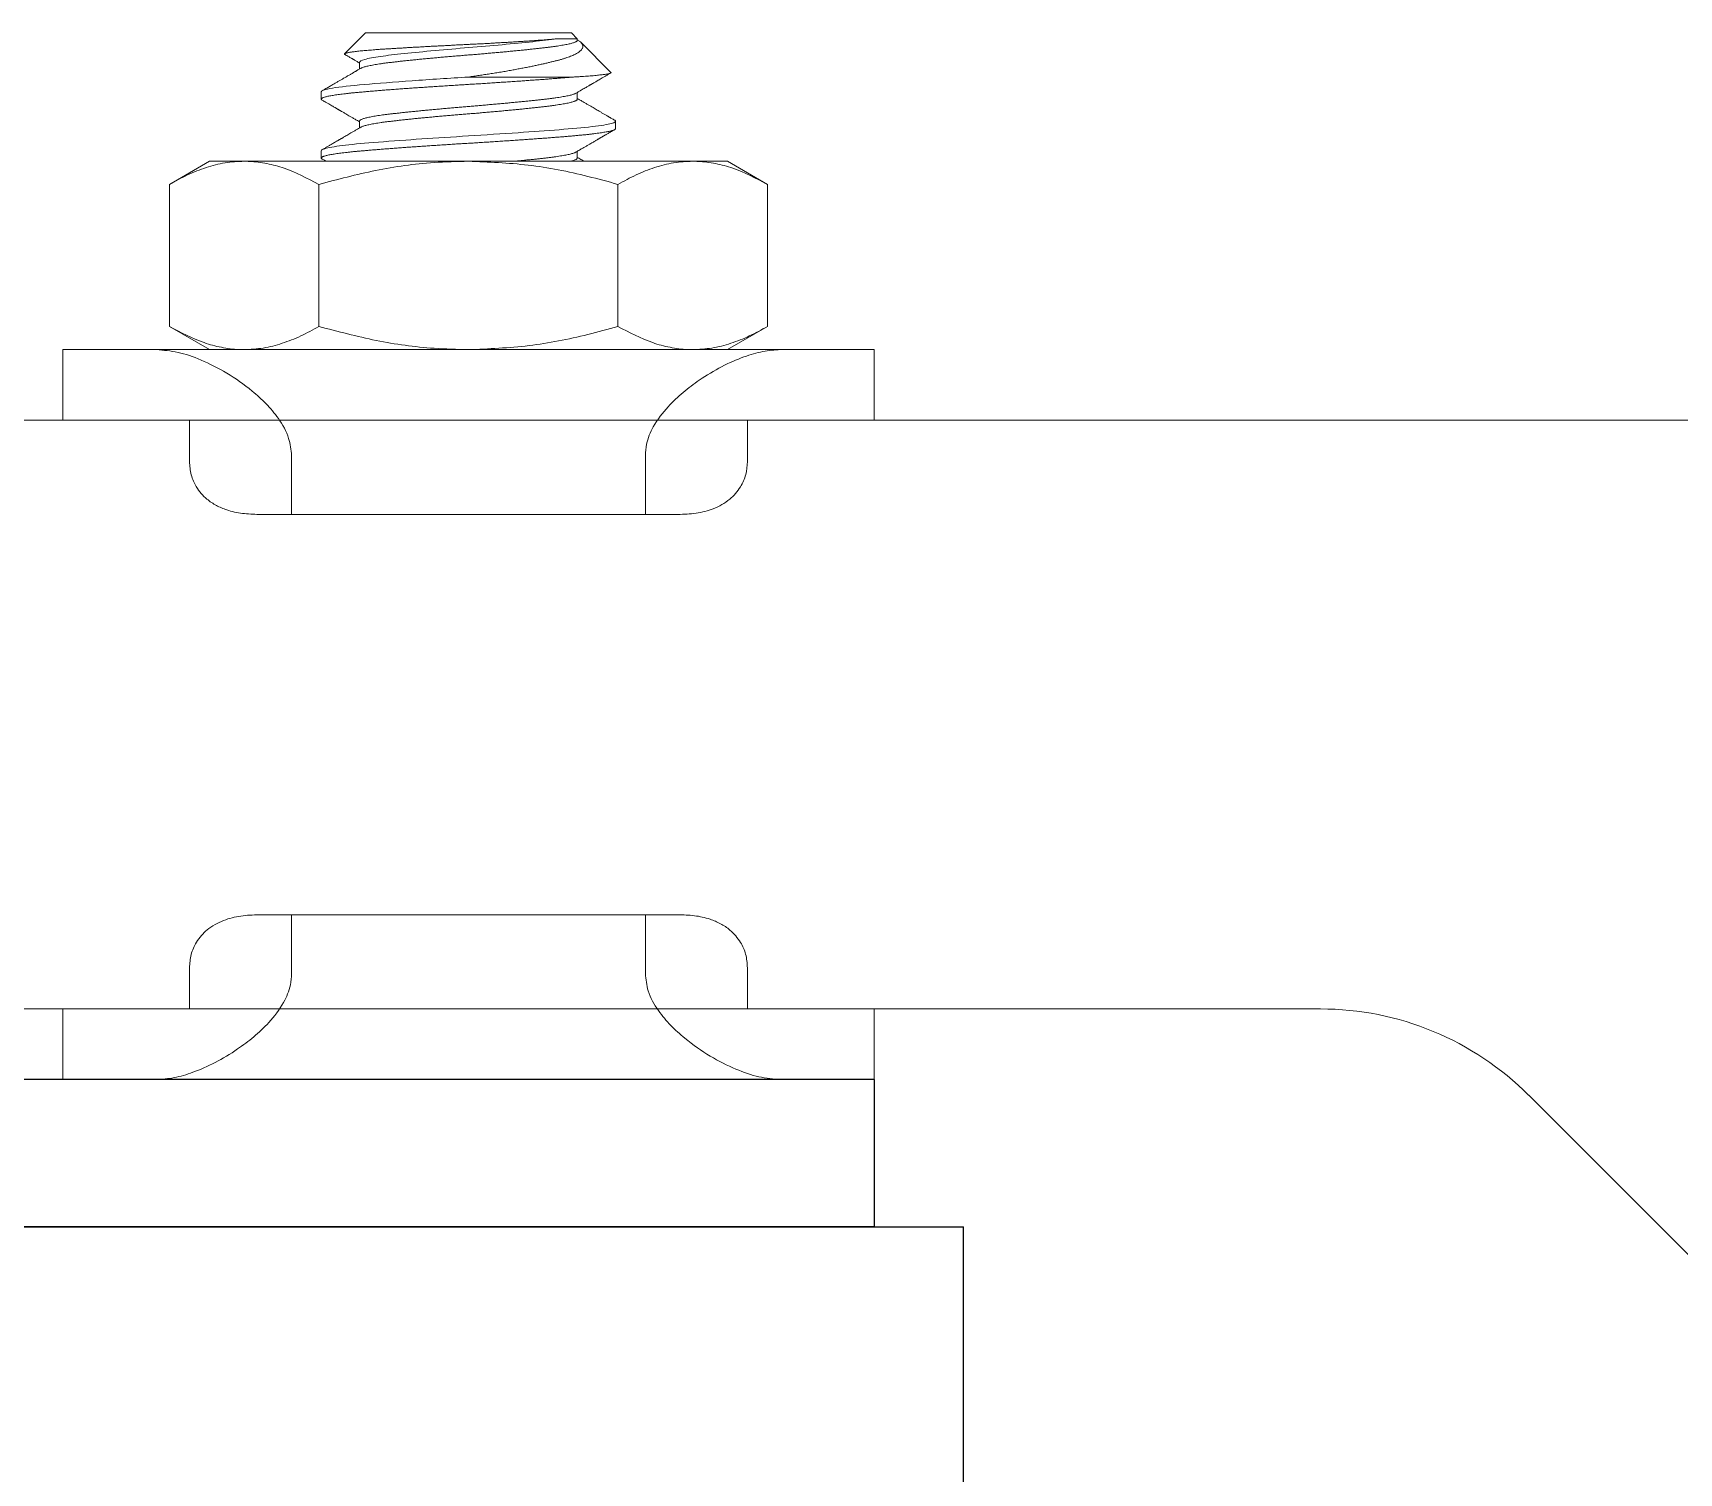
# Model space of a CAD drawing. Header units: inches. Extents: x -1 to 66.5, y -11.9 to 25.2.
# Drawn here: x 45.153 to 46.551, y 0.859 to 2.083 of the extents above; entities that cross this region are included whole.
import ezdxf

# ---------------------------------------------------------------- set-up
doc = ezdxf.new("R2010")
doc.units = ezdxf.units.IN
doc.header["$MEASUREMENT"] = 0
doc.linetypes.add('SLD-Solid', pattern=[0])
doc.layers.add('Clamp', color=30, linetype='Continuous')
doc.layers.add('Fastener', color=134, linetype='Continuous')

msp = doc.modelspace()

# ---------------------------------------------------------------- linework, layer by layer
at = {"layer": 'Clamp', "linetype": 'Continuous', "lineweight": 0}
for p, q in [((45.3026, 1.9735), (45.2686, 1.9539)), ((45.3026, 1.9735), (45.3321, 1.9735)), ((45.3321, 1.9735), (45.5226, 1.9735)), ((45.5226, 1.9735), (45.7131, 1.9735)), ((45.7131, 1.9735), (45.7426, 1.9735)), ((45.7766, 1.9539), (45.7426, 1.9735)), ((45.2686, 1.9539), (45.2686, 1.8332)), ((45.3956, 1.9539), (45.3956, 1.8332)), ((45.6496, 1.9539), (45.6496, 1.8332)), ((45.7766, 1.9539), (45.7766, 1.8332)), ((45.2686, 1.8332), (45.3026, 1.8135)), ((45.7426, 1.8135), (45.7766, 1.8332)), ((45.1781, 1.8135), (45.1781, 1.7535)), ((45.2575, 1.8135), (45.1781, 1.8135)), ((45.7877, 1.8135), (45.2575, 1.8135)), ((45.8671, 1.8135), (45.7877, 1.8135)), ((45.8671, 1.7535), (45.8671, 1.8135)), ((45.8807, 1.7535), (44.8754, 1.7535)), ((45.2856, 1.7535), (45.1781, 1.7535)), ((45.2856, 1.7185), (45.2856, 1.7535)), ((45.7773, 1.7535), (45.7596, 1.7535)), ((45.7596, 1.7535), (45.7596, 1.7185)), ((46.054, 1.7535), (45.8807, 1.7535)), ((46.1512, 1.7535), (46.054, 1.7535)), ((46.8598, 1.7535), (46.1512, 1.7535)), ((45.3724, 1.7235), (45.3724, 1.6735)), ((45.6729, 1.6735), (45.6729, 1.7235)), ((45.3724, 1.6735), (45.3447, 1.6735)), ((45.6729, 1.6735), (45.3724, 1.6735)), ((45.7005, 1.6735), (45.6729, 1.6735)), ((45.3447, 1.3335), (45.3724, 1.3335)), ((45.3724, 1.3335), (45.3724, 1.2835)), ((45.3724, 1.3335), (45.6729, 1.3335)), ((45.6729, 1.2835), (45.6729, 1.3335)), ((45.6729, 1.3335), (45.7005, 1.3335)), ((45.2856, 1.2535), (45.2856, 1.2885)), ((45.7596, 1.2885), (45.7596, 1.2535)), ((44.8754, 1.2535), (45.8807, 1.2535)), ((45.1781, 1.2535), (45.1781, 1.1935)), ((45.1781, 1.2535), (45.2856, 1.2535)), ((45.7596, 1.2535), (45.7773, 1.2535)), ((45.8671, 1.1935), (45.8671, 1.2535)), ((45.8807, 1.2535), (46.054, 1.2535)), ((46.054, 1.2535), (46.1512, 1.2535)), ((46.1512, 1.2535), (46.2464, 1.2535)), ((45.1781, 1.1935), (45.2575, 1.1935)), ((45.2575, 1.1935), (45.7877, 1.1935)), ((45.7877, 1.1935), (45.8671, 1.1935)), ((46.4232, 1.1803), (46.6617, 0.9418)), ((45.3026, 1.0685), (45.3321, 1.0685)), ((45.5226, 1.0685), (45.3321, 1.0685)), ((45.5226, 1.0685), (45.7131, 1.0685)), ((45.7131, 1.0685), (45.7426, 1.0685))]:
    msp.add_line(p, q, dxfattribs=at)
at = {"layer": 'Clamp'}
for p, q in [((45.8671, 1.1935), (44.2762, 1.1935)), ((45.8671, 1.1935), (45.8671, 1.0685)), ((43.0682, 1.0685), (45.9432, 1.0685)), ((45.8671, 1.0685), (44.2762, 1.0685)), ((45.9432, 0.8325), (45.9432, 1.0685))]:
    msp.add_line(p, q, dxfattribs=at)
at = {"layer": 'Clamp', "linetype": 'Continuous', "lineweight": 0}
msp.add_arc((46.2464, 1.0035), 0.25, 45, 90, dxfattribs=at)
for points, knots in [([(45.2686, 1.9539), (45.2737, 1.9567), (45.284, 1.9623), (45.2998, 1.9685), (45.3158, 1.9727), (45.3267, 1.9733), (45.3321, 1.9735)], [0, 0, 0, 0, 0.247711, 0.495365, 0.747705, 1, 1, 1, 1]), ([(45.3321, 1.9735), (45.3336, 1.9735), (45.34, 1.9734), (45.3514, 1.9719), (45.3713, 1.9666), (45.3858, 1.959), (45.3956, 1.9539)], [0, 0, 0, 0, 0.0700479, 0.3004641, 0.5309163, 1, 1, 1, 1]), ([(45.3956, 1.9539), (45.4116, 1.9581), (45.4437, 1.9666), (45.4864, 1.9727), (45.5129, 1.9733), (45.5226, 1.9735)], [0, 0, 0, 0, 0.384596, 0.772923, 1, 1, 1, 1]), ([(45.5226, 1.9735), (45.5396, 1.9729), (45.5737, 1.9715), (45.6161, 1.9631), (45.6411, 1.9562), (45.6496, 1.9539)], [0, 0, 0, 0, 0.394523, 0.795077, 1, 1, 1, 1]), ([(45.6496, 1.9539), (45.6548, 1.9567), (45.665, 1.9623), (45.6808, 1.9685), (45.6969, 1.9727), (45.7077, 1.9733), (45.7131, 1.9735)], [0, 0, 0, 0, 0.247711, 0.495365, 0.747705, 1, 1, 1, 1]), ([(45.7131, 1.9735), (45.7146, 1.9735), (45.7211, 1.9734), (45.7325, 1.9719), (45.7523, 1.9666), (45.7669, 1.959), (45.7766, 1.9539)], [0, 0, 0, 0, 0.070048, 0.300464, 0.530916, 1, 1, 1, 1]), ([(45.3321, 1.8135), (45.3306, 1.8136), (45.3241, 1.8136), (45.3127, 1.8152), (45.2929, 1.8204), (45.2783, 1.8281), (45.2686, 1.8332)], [0, 0, 0, 0, 0.070048, 0.300464, 0.530916, 1, 1, 1, 1]), ([(45.3956, 1.8332), (45.3905, 1.8304), (45.3802, 1.8247), (45.3644, 1.8186), (45.3484, 1.8143), (45.3375, 1.8138), (45.3321, 1.8135)], [0, 0, 0, 0, 0.247711, 0.495365, 0.747705, 1, 1, 1, 1]), ([(45.5226, 1.8135), (45.5129, 1.8138), (45.4866, 1.8144), (45.4439, 1.8204), (45.4118, 1.8289), (45.3956, 1.8332)], [0, 0, 0, 0, 0.227076, 0.611316, 1, 1, 1, 1]), ([(45.6496, 1.8332), (45.6411, 1.8308), (45.6163, 1.824), (45.574, 1.8156), (45.5398, 1.8142), (45.5226, 1.8135)], [0, 0, 0, 0, 0.204924, 0.599807, 1, 1, 1, 1]), ([(45.7131, 1.8135), (45.7116, 1.8136), (45.7052, 1.8136), (45.6938, 1.8152), (45.674, 1.8204), (45.6594, 1.8281), (45.6496, 1.8332)], [0, 0, 0, 0, 0.070048, 0.300464, 0.530916, 1, 1, 1, 1]), ([(45.7766, 1.8332), (45.7715, 1.8304), (45.7612, 1.8247), (45.7455, 1.8186), (45.7294, 1.8143), (45.7186, 1.8138), (45.7131, 1.8135)], [0, 0, 0, 0, 0.2477112, 0.4953655, 0.7477053, 1, 1, 1, 1]), ([(45.3724, 1.7235), (45.3718, 1.7285), (45.3706, 1.74), (45.3619, 1.7549), (45.3509, 1.7679), (45.3361, 1.7812), (45.3174, 1.7942), (45.296, 1.805), (45.2757, 1.8121), (45.2636, 1.813), (45.2575, 1.8135)], [0, 0, 0, 0, 0.080226, 0.185456, 0.279715, 0.374206, 0.537738, 0.701359, 0.85078, 1, 1, 1, 1]), ([(45.7877, 1.8135), (45.7827, 1.8132), (45.7728, 1.8125), (45.7559, 1.8075), (45.7377, 1.7995), (45.7203, 1.7891), (45.7049, 1.7775), (45.6913, 1.7648), (45.68, 1.7502), (45.6737, 1.7354), (45.6731, 1.7268), (45.6729, 1.7235)], [0, 0, 0, 0, 0.123246, 0.246594, 0.389151, 0.531727, 0.636222, 0.740584, 0.860336, 0.947571, 1, 1, 1, 1]), ([(45.2856, 1.7185), (45.2859, 1.7146), (45.2866, 1.7069), (45.2917, 1.6955), (45.2993, 1.6869), (45.3084, 1.6809), (45.3185, 1.6767), (45.3306, 1.674), (45.34, 1.6737), (45.3447, 1.6735)], [0, 0, 0, 0, 0.121008, 0.241504, 0.408122, 0.530914, 0.653941, 0.82684, 1, 1, 1, 1]), ([(45.7005, 1.6735), (45.7057, 1.6737), (45.7161, 1.6741), (45.7312, 1.6779), (45.7442, 1.6851), (45.7535, 1.6955), (45.7587, 1.7069), (45.7593, 1.7147), (45.7596, 1.7185)], [0, 0, 0, 0, 0.192183, 0.383938, 0.589627, 0.75572, 0.881839, 1, 1, 1, 1]), ([(45.3447, 1.3335), (45.3395, 1.3333), (45.3291, 1.333), (45.3141, 1.3291), (45.301, 1.322), (45.2918, 1.3116), (45.2865, 1.3002), (45.2859, 1.2923), (45.2856, 1.2885)], [0, 0, 0, 0, 0.192183, 0.383938, 0.589627, 0.75572, 0.881839, 1, 1, 1, 1]), ([(45.7596, 1.2885), (45.7593, 1.2924), (45.7587, 1.3002), (45.7535, 1.3115), (45.7459, 1.3202), (45.7368, 1.3262), (45.7267, 1.3304), (45.7146, 1.3331), (45.7052, 1.3334), (45.7005, 1.3335)], [0, 0, 0, 0, 0.121008, 0.241504, 0.408122, 0.530914, 0.653941, 0.82684, 1, 1, 1, 1]), ([(45.2575, 1.1935), (45.2625, 1.1939), (45.2725, 1.1945), (45.2893, 1.1996), (45.3075, 1.2075), (45.3249, 1.218), (45.3403, 1.2295), (45.354, 1.2423), (45.3652, 1.2568), (45.3716, 1.2717), (45.3722, 1.2803), (45.3724, 1.2835)], [0, 0, 0, 0, 0.1232457, 0.2465943, 0.3891513, 0.5317266, 0.6362221, 0.7405836, 0.8603362, 0.9475708, 1, 1, 1, 1]), ([(45.6729, 1.2835), (45.6734, 1.2786), (45.6746, 1.2671), (45.6833, 1.2522), (45.6943, 1.2392), (45.7092, 1.2259), (45.7279, 1.2128), (45.7493, 1.2021), (45.7695, 1.195), (45.7816, 1.194), (45.7877, 1.1935)], [0, 0, 0, 0, 0.080226, 0.185456, 0.279715, 0.374206, 0.537738, 0.701359, 0.85078, 1, 1, 1, 1])]:
    msp.add_open_spline(points, degree=3, knots=knots, dxfattribs=at)
at = {"layer": 'Fastener', "linetype": 'SLD-Solid', "lineweight": 15}
for p, q in [((45.4351, 2.0825), (45.4174, 2.0649)), ((45.4351, 2.0825), (45.6101, 2.0825)), ((45.6151, 2.0775), (45.6101, 2.0825)), ((45.6151, 2.0763), (45.6151, 2.0775)), ((45.6436, 2.049), (45.618, 2.0746)), ((45.4301, 2.0575), (45.4301, 2.0518)), ((45.611, 2.045), (45.5226, 2.045)), ((45.3976, 2.0325), (45.3976, 2.0263)), ((45.6151, 2.0263), (45.6151, 2.032)), ((45.4301, 2.0075), (45.4301, 2.0018)), ((45.6476, 2.0013), (45.6476, 2.0075)), ((45.3976, 1.9825), (45.3976, 1.9763)), ((45.6151, 1.9763), (45.6151, 1.982))]:
    msp.add_line(p, q, dxfattribs=at)
at = {"layer": 'Fastener', "linetype": 'SLD-Solid', "lineweight": 15, "flags": 128}
msp.add_lwpolyline([(45.6469, 2.0084), (45.6472, 2.0082), (45.6475, 2.0079), (45.6476, 2.0075), (45.6475, 2.0072), (45.6472, 2.0069), (45.6467, 2.0066), (45.646, 2.0063), (45.645, 2.0059), (45.6439, 2.0056), (45.6426, 2.0053), (45.6412, 2.005), (45.6395, 2.0047), (45.6377, 2.0043), (45.6357, 2.004), (45.6332, 2.0037), (45.6306, 2.0033), (45.6278, 2.003), (45.6247, 2.0026), (45.6215, 2.0023), (45.6182, 2.0019), (45.6147, 2.0016), (45.611, 2.0013), (45.6074, 2.001), (45.6036, 2.0007), (45.5997, 2.0003), (45.5956, 2), (45.5913, 1.9997), (45.587, 1.9994), (45.5827, 1.999), (45.5784, 1.9987), (45.574, 1.9984), (45.5695, 1.9981), (45.5649, 1.9978), (45.5597, 1.9974), (45.5545, 1.9971), (45.5492, 1.9967), (45.5439, 1.9964), (45.5385, 1.996), (45.5332, 1.9957), (45.5279, 1.9954), (45.5226, 1.995), (45.5176, 1.9947), (45.5125, 1.9944), (45.5075, 1.9941), (45.5024, 1.9938), (45.4974, 1.9934), (45.4923, 1.9931), (45.4876, 1.9928), (45.483, 1.9925), (45.4783, 1.9922), (45.4738, 1.9918), (45.4693, 1.9915), (45.4644, 1.9912), (45.4597, 1.9908), (45.455, 1.9905), (45.4505, 1.9901), (45.4462, 1.9898), (45.442, 1.9894), (45.438, 1.9891), (45.4342, 1.9888), (45.4307, 1.9885), (45.4274, 1.9882), (45.4242, 1.9878), (45.4211, 1.9875), (45.4182, 1.9872), (45.4154, 1.9869), (45.413, 1.9865), (45.4107, 1.9862), (45.4086, 1.9859), (45.4067, 1.9856), (45.405, 1.9853), (45.4032, 1.9849), (45.4017, 1.9846), (45.4005, 1.9842), (45.3994, 1.9839), (45.3986, 1.9835), (45.3981, 1.9832), (45.3977, 1.9829), (45.3976, 1.9825), (45.3976, 1.9825)], dxfattribs=at)
at = {"layer": 'Fastener', "linetype": 'SLD-Solid', "lineweight": 15}
for points, knots in [([(45.4177, 2.0642), (45.4176, 2.0643), (45.4174, 2.0644), (45.4173, 2.0646), (45.4173, 2.0648), (45.4176, 2.065), (45.418, 2.0652), (45.4187, 2.0654), (45.4196, 2.0656), (45.4206, 2.0659), (45.4218, 2.0661), (45.4231, 2.0663), (45.4247, 2.0665), (45.4264, 2.0667), (45.4284, 2.067), (45.4305, 2.0672), (45.4328, 2.0674), (45.4351, 2.0676), (45.4376, 2.0678), (45.4403, 2.068), (45.4431, 2.0683), (45.446, 2.0685), (45.4491, 2.0687), (45.4524, 2.0689), (45.4557, 2.0691), (45.4592, 2.0693), (45.4627, 2.0695), (45.4663, 2.0697), (45.47, 2.07), (45.4738, 2.0702), (45.4778, 2.0704), (45.4819, 2.0706), (45.4859, 2.0709), (45.49, 2.0711), (45.4939, 2.0713), (45.498, 2.0715), (45.5021, 2.0717), (45.5062, 2.0719), (45.5104, 2.0722), (45.5147, 2.0724), (45.5189, 2.0726), (45.5231, 2.0728), (45.5272, 2.073), (45.5313, 2.0732), (45.5354, 2.0734), (45.5395, 2.0736), (45.5436, 2.0739), (45.5477, 2.0741), (45.5516, 2.0743), (45.5554, 2.0745), (45.559, 2.0747), (45.5626, 2.075), (45.5661, 2.0752), (45.5696, 2.0754), (45.5729, 2.0756), (45.5762, 2.0758), (45.5795, 2.0761), (45.5828, 2.0763), (45.5861, 2.0765), (45.5892, 2.0768), (45.5921, 2.077), (45.5949, 2.0773), (45.5967, 2.0774), (45.5975, 2.0775)], [0, 0, 0, 0, 0.0127366, 0.0297685, 0.0468004, 0.0642126, 0.0816247, 0.0991745, 0.1167244, 0.1333464, 0.1499685, 0.1667108, 0.1834532, 0.2005756, 0.2176981, 0.2349521, 0.2522061, 0.2684966, 0.2847872, 0.3011908, 0.3175945, 0.3343563, 0.3511181, 0.3680055, 0.3848926, 0.401073, 0.4172534, 0.4335538, 0.4498542, 0.4665343, 0.4832145, 0.5000262, 0.5168378, 0.5325045, 0.5481712, 0.5639467, 0.5797222, 0.595841, 0.6119597, 0.628197, 0.6444344, 0.6601017, 0.6757688, 0.6915518, 0.7073349, 0.7234887, 0.7396425, 0.7559259, 0.7722093, 0.7873204, 0.8024316, 0.8176487, 0.8328658, 0.8484172, 0.8639686, 0.8796355, 0.8953025, 0.9125595, 0.9298261, 0.9470829, 0.9647182, 0.9823648, 1, 1, 1, 1]), ([(45.5975, 2.0775), (45.5918, 2.0767), (45.5851, 2.0759), (45.5695, 2.0743), (45.5606, 2.0734), (45.542, 2.0717), (45.5322, 2.0708), (45.5133, 2.0693), (45.5036, 2.0684), (45.4849, 2.0667), (45.476, 2.0658), (45.4603, 2.0642), (45.4536, 2.0634), (45.4422, 2.0618), (45.4376, 2.0609), (45.4316, 2.0591), (45.4301, 2.0583), (45.4301, 2.0575)], [0, 0, 0, 0, 0.125, 0.125, 0.25, 0.25, 0.375, 0.375, 0.5, 0.5, 0.625, 0.625, 0.75, 0.75, 0.875, 0.875, 1, 1, 1, 1]), ([(45.6151, 2.0763), (45.6151, 2.0763), (45.6152, 2.0762), (45.615, 2.0759), (45.6147, 2.0755), (45.6142, 2.0751), (45.6134, 2.0748), (45.6124, 2.0744), (45.6112, 2.074), (45.6098, 2.0736), (45.6082, 2.0732), (45.6063, 2.0728), (45.6043, 2.0724), (45.602, 2.072), (45.5995, 2.0716), (45.5969, 2.0712), (45.5941, 2.0708), (45.5912, 2.0704), (45.5881, 2.07), (45.5848, 2.0697), (45.5814, 2.0693), (45.5778, 2.0689), (45.5741, 2.0685), (45.5703, 2.0681), (45.5663, 2.0677), (45.5623, 2.0673), (45.5581, 2.0669), (45.5539, 2.0665), (45.5495, 2.0661), (45.5451, 2.0657), (45.5406, 2.0653), (45.5361, 2.0649), (45.5316, 2.0645), (45.5271, 2.0641), (45.5226, 2.0638), (45.5181, 2.0634), (45.5137, 2.063), (45.5092, 2.0627), (45.5047, 2.0623), (45.5002, 2.0619), (45.4958, 2.0615), (45.4915, 2.0611), (45.4873, 2.0607), (45.4831, 2.0603), (45.479, 2.0599), (45.475, 2.0595), (45.4711, 2.0591), (45.4674, 2.0587), (45.4638, 2.0583), (45.4604, 2.0579), (45.4572, 2.0575), (45.4541, 2.0572), (45.4511, 2.0568), (45.4483, 2.0564), (45.4457, 2.056), (45.4433, 2.0556), (45.441, 2.0552), (45.439, 2.0548), (45.4371, 2.0544), (45.4355, 2.054), (45.4341, 2.0536), (45.4328, 2.0532), (45.4318, 2.0528), (45.4313, 2.0525), (45.4311, 2.0524)], [0, 0, 0, 0, 0.000026, 0.016126, 0.032363, 0.04872, 0.065179, 0.08172, 0.098026, 0.114373, 0.130739, 0.147107, 0.163788, 0.180427, 0.197005, 0.213501, 0.229895, 0.246168, 0.262303, 0.278402, 0.294639, 0.310997, 0.327456, 0.343997, 0.360303, 0.376649, 0.393016, 0.409383, 0.426064, 0.442704, 0.459282, 0.475778, 0.492171, 0.508445, 0.524579, 0.540679, 0.556916, 0.573274, 0.589733, 0.606274, 0.62258, 0.638926, 0.655292, 0.67166, 0.688341, 0.704981, 0.721558, 0.738054, 0.754448, 0.770721, 0.786856, 0.802955, 0.819193, 0.83555, 0.852009, 0.86855, 0.884856, 0.901202, 0.917569, 0.933936, 0.950617, 0.967257, 0.983835, 1, 1, 1, 1]), ([(45.6151, 2.0768), (45.6152, 2.0768), (45.6156, 2.0765), (45.6163, 2.076), (45.6173, 2.0753), (45.6181, 2.0746), (45.6187, 2.0739), (45.6192, 2.0731), (45.6196, 2.0724), (45.6198, 2.0716), (45.6198, 2.0707), (45.6195, 2.0697), (45.619, 2.0687), (45.6182, 2.0677), (45.617, 2.0667), (45.6157, 2.0658), (45.6143, 2.0649), (45.6128, 2.0642), (45.6112, 2.0634), (45.6094, 2.0627), (45.6074, 2.0619), (45.6052, 2.0612), (45.6028, 2.0604), (45.6003, 2.0597), (45.5977, 2.059), (45.595, 2.0584), (45.5921, 2.0577), (45.5892, 2.0569), (45.586, 2.0562), (45.5828, 2.0555), (45.5794, 2.0548), (45.5758, 2.054), (45.572, 2.0533), (45.5679, 2.0525), (45.5637, 2.0517), (45.5594, 2.0509), (45.5549, 2.0501), (45.5503, 2.0493), (45.5456, 2.0485), (45.5409, 2.0478), (45.5363, 2.0471), (45.5318, 2.0464), (45.5272, 2.0457), (45.5242, 2.0453), (45.5226, 2.045)], [0, 0, 0, 0, 0.0016, 0.021923, 0.042396, 0.06287, 0.083766, 0.104661, 0.125679, 0.146696, 0.174974, 0.20327, 0.231548, 0.260527, 0.289527, 0.318506, 0.341304, 0.364102, 0.387058, 0.410015, 0.43347, 0.456926, 0.480553, 0.504181, 0.527023, 0.549865, 0.57283, 0.595794, 0.61914, 0.642485, 0.665962, 0.689438, 0.715416, 0.741393, 0.767552, 0.79371, 0.820437, 0.847164, 0.874088, 0.901012, 0.925682, 0.950351, 0.975176, 1, 1, 1, 1]), ([(45.5975, 2.0775), (45.5981, 2.0775), (45.5993, 2.0775), (45.601, 2.0775), (45.6027, 2.0775), (45.6043, 2.0775), (45.6059, 2.0775), (45.6075, 2.0775), (45.609, 2.0775), (45.6103, 2.0775), (45.6115, 2.0775), (45.6125, 2.0775), (45.6133, 2.0775), (45.614, 2.0775), (45.6145, 2.0775), (45.6149, 2.0775), (45.6151, 2.0775), (45.6152, 2.0775), (45.6151, 2.0775), (45.6151, 2.0775)], [0, 0, 0, 0, 0.053875, 0.10775, 0.161873, 0.215996, 0.282019, 0.348042, 0.414523, 0.481004, 0.547027, 0.613049, 0.67953, 0.746012, 0.808246, 0.870479, 0.933097, 0.995714, 1, 1, 1, 1]), ([(45.4177, 2.0642), (45.4177, 2.0642), (45.4183, 2.0639), (45.4193, 2.0633), (45.4207, 2.0625), (45.4219, 2.0618), (45.4228, 2.0613), (45.4234, 2.0609), (45.4238, 2.0607), (45.4242, 2.0604), (45.4247, 2.0601), (45.4253, 2.0598), (45.426, 2.0593), (45.427, 2.0588), (45.4282, 2.0581), (45.4292, 2.0575), (45.4299, 2.0571), (45.4301, 2.057)], [0, 0, 0, 0, 0.009443, 0.135231, 0.246463, 0.343137, 0.425396, 0.456973, 0.489913, 0.524211, 0.559907, 0.605563, 0.667689, 0.746267, 0.841299, 0.952766, 1, 1, 1, 1]), ([(45.611, 2.045), (45.6098, 2.0449), (45.6074, 2.0447), (45.6036, 2.0444), (45.5997, 2.0441), (45.5956, 2.0438), (45.5913, 2.0434), (45.5871, 2.0431), (45.5827, 2.0428), (45.5784, 2.0425), (45.574, 2.0422), (45.5695, 2.0418), (45.5647, 2.0415), (45.5597, 2.0412), (45.5545, 2.0408), (45.5492, 2.0405), (45.5439, 2.0401), (45.5385, 2.0398), (45.5332, 2.0394), (45.5279, 2.0391), (45.5227, 2.0388), (45.5176, 2.0385), (45.5125, 2.0382), (45.5075, 2.0378), (45.5024, 2.0375), (45.4974, 2.0372), (45.4924, 2.0369), (45.4876, 2.0365), (45.4829, 2.0362), (45.4783, 2.0359), (45.4738, 2.0356), (45.4691, 2.0353), (45.4644, 2.0349), (45.4596, 2.0346), (45.455, 2.0342), (45.4505, 2.0339), (45.4462, 2.0335), (45.442, 2.0332), (45.438, 2.0329), (45.4343, 2.0325), (45.4307, 2.0322), (45.4274, 2.0319), (45.4241, 2.0316), (45.4211, 2.0313), (45.4182, 2.0309), (45.4155, 2.0306), (45.413, 2.0303), (45.4107, 2.03), (45.4086, 2.0297), (45.4067, 2.0293), (45.4049, 2.029), (45.4032, 2.0287), (45.4017, 2.0283), (45.4004, 2.028), (45.3994, 2.0276), (45.3986, 2.0273), (45.398, 2.0269), (45.3977, 2.0266), (45.3976, 2.0263), (45.3977, 2.026), (45.3979, 2.0257), (45.3982, 2.0255), (45.3984, 2.0254)], [0, 0, 0, 0, 0.016293, 0.032704, 0.04922, 0.06583, 0.08252, 0.099275, 0.115121, 0.131001, 0.146903, 0.162815, 0.178723, 0.19646, 0.214162, 0.23181, 0.24939, 0.266885, 0.284279, 0.301557, 0.318705, 0.334997, 0.351408, 0.367925, 0.384535, 0.401224, 0.41798, 0.433826, 0.449706, 0.465608, 0.481519, 0.497428, 0.515165, 0.532866, 0.550515, 0.568095, 0.585589, 0.602983, 0.620262, 0.637409, 0.653702, 0.670113, 0.68663, 0.70324, 0.719929, 0.736685, 0.752531, 0.768411, 0.784312, 0.800224, 0.816133, 0.83387, 0.851571, 0.86922, 0.8868, 0.904294, 0.921688, 0.938966, 0.956114, 0.972407, 0.988818, 1, 1, 1, 1]), ([(45.5226, 2.045), (45.5067, 2.0441), (45.4901, 2.043), (45.4595, 2.0408), (45.4455, 2.0397), (45.4229, 2.0378), (45.4135, 2.0367), (45.4008, 2.0346), (45.3976, 2.0335), (45.3976, 2.0325)], [0, 0, 0, 0, 0.25, 0.25, 0.5, 0.5, 0.75, 0.75, 1, 1, 1, 1]), ([(45.4311, 2.0524), (45.4307, 2.0522), (45.4299, 2.0517), (45.4288, 2.0511), (45.428, 2.0506), (45.4273, 2.0502), (45.4263, 2.0496), (45.4253, 2.049), (45.4241, 2.0484), (45.4233, 2.0478), (45.4223, 2.0473), (45.4212, 2.0466), (45.4199, 2.0459), (45.4183, 2.045), (45.4165, 2.0439), (45.4145, 2.0428), (45.4123, 2.0415), (45.4099, 2.0401), (45.4073, 2.0386), (45.4045, 2.0369), (45.4015, 2.0352), (45.3994, 2.034), (45.3983, 2.0334)], [0, 0, 0, 0, 0.038244, 0.0707, 0.097366, 0.118237, 0.133322, 0.185663, 0.211651, 0.239012, 0.26787, 0.3008, 0.338828, 0.387475, 0.442522, 0.503971, 0.571828, 0.646097, 0.725282, 0.810657, 0.902228, 1, 1, 1, 1]), ([(45.611, 2.045), (45.6121, 2.0451), (45.6143, 2.0452), (45.6175, 2.0454), (45.6205, 2.0456), (45.6234, 2.0458), (45.6261, 2.046), (45.6287, 2.0462), (45.631, 2.0465), (45.6332, 2.0467), (45.6352, 2.0469), (45.637, 2.0471), (45.6386, 2.0473), (45.6399, 2.0475), (45.6411, 2.0477), (45.6421, 2.048), (45.6429, 2.0482), (45.6434, 2.0484), (45.6437, 2.0486), (45.6438, 2.0488), (45.6437, 2.0489), (45.6436, 2.049)], [0, 0, 0, 0, 0.051512, 0.103024, 0.154878, 0.206732, 0.259661, 0.31259, 0.36589, 0.41919, 0.47189, 0.524589, 0.577654, 0.63072, 0.684939, 0.739159, 0.793778, 0.848397, 0.901096, 0.953796, 1, 1, 1, 1]), ([(45.6141, 2.0314), (45.6149, 2.0318), (45.6163, 2.0327), (45.6183, 2.0338), (45.6201, 2.0349), (45.6217, 2.0358), (45.6231, 2.0366), (45.6242, 2.0373), (45.6251, 2.0378), (45.6258, 2.0382), (45.6263, 2.0385), (45.6267, 2.0387), (45.6271, 2.039), (45.6276, 2.0392), (45.6281, 2.0395), (45.6288, 2.0399), (45.6297, 2.0405), (45.6309, 2.0411), (45.6322, 2.0419), (45.6337, 2.0428), (45.6354, 2.0438), (45.6374, 2.0449), (45.6395, 2.0461), (45.6415, 2.0473), (45.6428, 2.0481), (45.6434, 2.0484)], [0, 0, 0, 0, 0.07657, 0.145615, 0.207129, 0.261106, 0.307543, 0.346434, 0.377777, 0.399009, 0.416134, 0.430577, 0.442341, 0.456796, 0.475243, 0.497834, 0.530417, 0.569182, 0.61456, 0.666567, 0.725205, 0.790477, 0.862386, 0.940937, 1, 1, 1, 1]), ([(45.6141, 2.0314), (45.6139, 2.0313), (45.6134, 2.031), (45.6124, 2.0306), (45.6112, 2.0302), (45.6098, 2.0298), (45.6082, 2.0294), (45.6063, 2.029), (45.6043, 2.0286), (45.602, 2.0282), (45.5995, 2.0278), (45.5969, 2.0274), (45.5941, 2.027), (45.5912, 2.0266), (45.5881, 2.0263), (45.5848, 2.0259), (45.5814, 2.0255), (45.5778, 2.0251), (45.5741, 2.0248), (45.5703, 2.0244), (45.5663, 2.024), (45.5623, 2.0236), (45.5581, 2.0232), (45.5539, 2.0228), (45.5495, 2.0224), (45.5451, 2.022), (45.5406, 2.0216), (45.5361, 2.0212), (45.5316, 2.0208), (45.5271, 2.0204), (45.5226, 2.02), (45.5181, 2.0197), (45.5137, 2.0193), (45.5092, 2.0189), (45.5047, 2.0185), (45.5002, 2.0181), (45.4958, 2.0177), (45.4915, 2.0173), (45.4873, 2.0169), (45.4831, 2.0165), (45.479, 2.0161), (45.475, 2.0157), (45.4711, 2.0153), (45.4674, 2.0149), (45.4638, 2.0145), (45.4604, 2.0141), (45.4572, 2.0138), (45.4541, 2.0134), (45.4511, 2.013), (45.4483, 2.0127), (45.4457, 2.0123), (45.4433, 2.0119), (45.441, 2.0115), (45.439, 2.0111), (45.4371, 2.0107), (45.4355, 2.0103), (45.4341, 2.0099), (45.4328, 2.0095), (45.4318, 2.0091), (45.431, 2.0087), (45.4305, 2.0083), (45.4302, 2.0079), (45.4301, 2.0077), (45.4301, 2.0075)], [0, 0, 0, 0, 0.016034, 0.032576, 0.048882, 0.065228, 0.081595, 0.097963, 0.114644, 0.131284, 0.147862, 0.164358, 0.180752, 0.197025, 0.21316, 0.22926, 0.245497, 0.261855, 0.278314, 0.294856, 0.311162, 0.327508, 0.343875, 0.360243, 0.376924, 0.393564, 0.410142, 0.426638, 0.443032, 0.459305, 0.47544, 0.49154, 0.507777, 0.524135, 0.540594, 0.557135, 0.573442, 0.589788, 0.606155, 0.622522, 0.639204, 0.655844, 0.672422, 0.688918, 0.705312, 0.721585, 0.73772, 0.75382, 0.770057, 0.786415, 0.802874, 0.819415, 0.835722, 0.852068, 0.868435, 0.884802, 0.901484, 0.918124, 0.934702, 0.951198, 0.967592, 0.983865, 1, 1, 1, 1]), ([(45.3983, 2.0254), (45.3992, 2.025), (45.4007, 2.0241), (45.4029, 2.0228), (45.4048, 2.0217), (45.4065, 2.0207), (45.408, 2.0198), (45.4092, 2.0191), (45.4102, 2.0186), (45.411, 2.0181), (45.4116, 2.0177), (45.4122, 2.0174), (45.4128, 2.017), (45.4134, 2.0167), (45.4141, 2.0163), (45.4148, 2.0159), (45.4157, 2.0154), (45.4167, 2.0148), (45.4179, 2.0141), (45.4194, 2.0132), (45.4212, 2.0122), (45.4233, 2.0109), (45.4257, 2.0096), (45.428, 2.0082), (45.4295, 2.0073), (45.4301, 2.007)], [0, 0, 0, 0, 0.076945, 0.146079, 0.207403, 0.260921, 0.306637, 0.344551, 0.374669, 0.398743, 0.41994, 0.438324, 0.455039, 0.473739, 0.494697, 0.517914, 0.544478, 0.576516, 0.614083, 0.657173, 0.716169, 0.783112, 0.857992, 0.940802, 1, 1, 1, 1]), ([(45.6151, 2.0263), (45.6151, 2.0263), (45.6152, 2.0261), (45.615, 2.0259), (45.6147, 2.0255), (45.6142, 2.0251), (45.6134, 2.0248), (45.6124, 2.0244), (45.6112, 2.024), (45.6098, 2.0236), (45.6082, 2.0232), (45.6063, 2.0228), (45.6043, 2.0224), (45.602, 2.022), (45.5995, 2.0216), (45.5969, 2.0212), (45.5941, 2.0208), (45.5912, 2.0204), (45.5881, 2.02), (45.5848, 2.0197), (45.5814, 2.0193), (45.5778, 2.0189), (45.5741, 2.0185), (45.5703, 2.0181), (45.5663, 2.0177), (45.5623, 2.0173), (45.5581, 2.0169), (45.5539, 2.0165), (45.5495, 2.0161), (45.5451, 2.0157), (45.5406, 2.0153), (45.5361, 2.0149), (45.5316, 2.0145), (45.5271, 2.0141), (45.5226, 2.0138), (45.5181, 2.0134), (45.5137, 2.013), (45.5092, 2.0127), (45.5047, 2.0123), (45.5002, 2.0119), (45.4958, 2.0115), (45.4915, 2.0111), (45.4873, 2.0107), (45.4831, 2.0103), (45.479, 2.0099), (45.475, 2.0095), (45.4711, 2.0091), (45.4674, 2.0087), (45.4638, 2.0083), (45.4604, 2.0079), (45.4572, 2.0075), (45.4541, 2.0072), (45.4511, 2.0068), (45.4483, 2.0064), (45.4457, 2.006), (45.4433, 2.0056), (45.441, 2.0052), (45.439, 2.0048), (45.4371, 2.0044), (45.4355, 2.004), (45.4341, 2.0036), (45.4328, 2.0032), (45.4318, 2.0028), (45.4313, 2.0025), (45.4311, 2.0024)], [0, 0, 0, 0, 0.000011, 0.01611, 0.032347, 0.048705, 0.065164, 0.081705, 0.098011, 0.114358, 0.130725, 0.147092, 0.163773, 0.180413, 0.196991, 0.213487, 0.229881, 0.246154, 0.262289, 0.278388, 0.294626, 0.310983, 0.327442, 0.343984, 0.36029, 0.376636, 0.393003, 0.40937, 0.426051, 0.442691, 0.459269, 0.475765, 0.492159, 0.508432, 0.524567, 0.540666, 0.556904, 0.573262, 0.589721, 0.606262, 0.622568, 0.638914, 0.655281, 0.671648, 0.688329, 0.704969, 0.721547, 0.738043, 0.754437, 0.770711, 0.786845, 0.802945, 0.819182, 0.83554, 0.851999, 0.86854, 0.884846, 0.901192, 0.917559, 0.933927, 0.950608, 0.967248, 0.983826, 1, 1, 1, 1]), ([(45.6469, 2.0084), (45.6464, 2.0086), (45.6455, 2.0092), (45.6442, 2.0099), (45.6433, 2.0104), (45.6426, 2.0108), (45.6421, 2.0111), (45.6418, 2.0113), (45.6415, 2.0115), (45.6413, 2.0116), (45.641, 2.0118), (45.6407, 2.0119), (45.6404, 2.0121), (45.6398, 2.0125), (45.639, 2.013), (45.6376, 2.0138), (45.6357, 2.0148), (45.6338, 2.016), (45.632, 2.017), (45.6303, 2.018), (45.6285, 2.0191), (45.6265, 2.0202), (45.6243, 2.0215), (45.622, 2.0228), (45.6195, 2.0243), (45.6172, 2.0256), (45.6157, 2.0265), (45.6151, 2.0268)], [0, 0, 0, 0, 0.046633, 0.085734, 0.117306, 0.136043, 0.150547, 0.162103, 0.169025, 0.176282, 0.184471, 0.193595, 0.203653, 0.214643, 0.248143, 0.283317, 0.349815, 0.42104, 0.468439, 0.520726, 0.578432, 0.64155, 0.710077, 0.782641, 0.860411, 0.943382, 1, 1, 1, 1]), ([(45.6476, 2.0013), (45.6476, 2.0012), (45.6476, 2.001), (45.6472, 2.0007), (45.6467, 2.0003), (45.646, 2), (45.6451, 1.9997), (45.6439, 1.9994), (45.6426, 1.999), (45.6412, 1.9987), (45.6395, 1.9984), (45.6377, 1.9981), (45.6356, 1.9978), (45.6333, 1.9974), (45.6306, 1.9971), (45.6278, 1.9967), (45.6248, 1.9964), (45.6216, 1.996), (45.6182, 1.9957), (45.6147, 1.9954), (45.6111, 1.995), (45.6074, 1.9947), (45.6036, 1.9944), (45.5997, 1.9941), (45.5956, 1.9938), (45.5913, 1.9934), (45.5871, 1.9931), (45.5827, 1.9928), (45.5784, 1.9925), (45.574, 1.9922), (45.5695, 1.9918), (45.5647, 1.9915), (45.5597, 1.9912), (45.5545, 1.9908), (45.5492, 1.9905), (45.5439, 1.9901), (45.5385, 1.9898), (45.5332, 1.9894), (45.5279, 1.9891), (45.5227, 1.9888), (45.5176, 1.9885), (45.5125, 1.9882), (45.5075, 1.9878), (45.5024, 1.9875), (45.4974, 1.9872), (45.4924, 1.9869), (45.4876, 1.9865), (45.4829, 1.9862), (45.4783, 1.9859), (45.4738, 1.9856), (45.4691, 1.9853), (45.4644, 1.9849), (45.4596, 1.9846), (45.455, 1.9842), (45.4505, 1.9839), (45.4462, 1.9835), (45.442, 1.9832), (45.438, 1.9829), (45.4343, 1.9825), (45.4307, 1.9822), (45.4274, 1.9819), (45.4241, 1.9816), (45.4211, 1.9813), (45.4182, 1.9809), (45.4155, 1.9806), (45.413, 1.9803), (45.4107, 1.98), (45.4086, 1.9797), (45.4067, 1.9793), (45.4049, 1.979), (45.4032, 1.9787), (45.4017, 1.9783), (45.4004, 1.978), (45.3994, 1.9776), (45.3986, 1.9773), (45.398, 1.9769), (45.3977, 1.9766), (45.3976, 1.9763), (45.3977, 1.976), (45.3979, 1.9757), (45.3982, 1.9755), (45.3984, 1.9754)], [0, 0, 0, 0, 0.012355, 0.024799, 0.037324, 0.04992, 0.062576, 0.075282, 0.087298, 0.09934, 0.111398, 0.123464, 0.135528, 0.148978, 0.162401, 0.175785, 0.189116, 0.202382, 0.215572, 0.228674, 0.241678, 0.254033, 0.266477, 0.279002, 0.291598, 0.304253, 0.316959, 0.328975, 0.341017, 0.353076, 0.365142, 0.377206, 0.390656, 0.404079, 0.417462, 0.430793, 0.44406, 0.45725, 0.470352, 0.483355, 0.49571, 0.508155, 0.52068, 0.533275, 0.545931, 0.558637, 0.570653, 0.582695, 0.594754, 0.60682, 0.618884, 0.632334, 0.645757, 0.65914, 0.672471, 0.685737, 0.698927, 0.71203, 0.725033, 0.737388, 0.749833, 0.762358, 0.774953, 0.787609, 0.800315, 0.812331, 0.824373, 0.836432, 0.848497, 0.860561, 0.874011, 0.887435, 0.900818, 0.914149, 0.927415, 0.940605, 0.953707, 0.966711, 0.979066, 0.99151, 1, 1, 1, 1]), ([(45.4311, 2.0024), (45.4302, 2.0019), (45.4285, 2.0009), (45.4261, 1.9995), (45.4239, 1.9982), (45.4219, 1.9971), (45.4201, 1.996), (45.4185, 1.9951), (45.4171, 1.9943), (45.416, 1.9936), (45.415, 1.993), (45.4142, 1.9926), (45.4135, 1.9922), (45.4129, 1.9918), (45.4125, 1.9916), (45.4121, 1.9913), (45.4115, 1.991), (45.4106, 1.9905), (45.4096, 1.9899), (45.4082, 1.9891), (45.4067, 1.9882), (45.4049, 1.9872), (45.4029, 1.986), (45.4007, 1.9847), (45.3992, 1.9838), (45.3983, 1.9834)], [0, 0, 0, 0, 0.080349, 0.154335, 0.221955, 0.283199, 0.338059, 0.386532, 0.428612, 0.4643, 0.493592, 0.517403, 0.540753, 0.556981, 0.565443, 0.579063, 0.597856, 0.621824, 0.655552, 0.696043, 0.743294, 0.797314, 0.858103, 0.925664, 1, 1, 1, 1]), ([(45.6141, 1.9814), (45.6151, 1.982), (45.617, 1.9831), (45.6198, 1.9847), (45.6223, 1.9861), (45.6245, 1.9874), (45.6264, 1.9886), (45.628, 1.9895), (45.6293, 1.9902), (45.6304, 1.9908), (45.6314, 1.9914), (45.6322, 1.9919), (45.633, 1.9924), (45.6338, 1.9928), (45.6345, 1.9933), (45.6352, 1.9937), (45.6359, 1.9941), (45.6365, 1.9944), (45.637, 1.9947), (45.6373, 1.9949), (45.6375, 1.995), (45.6378, 1.9952), (45.6383, 1.9954), (45.6389, 1.9958), (45.6397, 1.9963), (45.6407, 1.9969), (45.642, 1.9976), (45.6434, 1.9984), (45.6451, 1.9994), (45.6463, 2.0001), (45.6469, 2.0004)], [0, 0, 0, 0, 0.091023, 0.174688, 0.250989, 0.319917, 0.381466, 0.424642, 0.463257, 0.497306, 0.526945, 0.555128, 0.577762, 0.600179, 0.622378, 0.644359, 0.666116, 0.685257, 0.699831, 0.706224, 0.712175, 0.721931, 0.735915, 0.754125, 0.77656, 0.809066, 0.847661, 0.892346, 0.943125, 1, 1, 1, 1]), ([(45.3983, 1.9754), (45.3988, 1.9752), (45.3996, 1.9747), (45.4007, 1.9741), (45.4013, 1.9737), (45.4016, 1.9735), (45.4016, 1.9735)], [0, 0, 0, 0, 0.042251, 0.0766355, 0.1031551, 0.1039286, 0.1039286, 0.1039286, 0.1039286]), ([(45.6141, 1.9814), (45.6139, 1.9813), (45.6134, 1.981), (45.6124, 1.9806), (45.6112, 1.9802), (45.6098, 1.9798), (45.6082, 1.9794), (45.6063, 1.979), (45.6043, 1.9786), (45.602, 1.9782), (45.5995, 1.9778), (45.5969, 1.9774), (45.5941, 1.977), (45.5912, 1.9766), (45.5881, 1.9763), (45.5848, 1.9759), (45.5814, 1.9755), (45.5778, 1.9751), (45.5741, 1.9748), (45.5703, 1.9744), (45.5663, 1.974), (45.5635, 1.9737), (45.562, 1.9735), (45.5619, 1.9735)], [0, 0, 0, 0, 0.0160242, 0.0325658, 0.0488724, 0.0652192, 0.0815865, 0.0979543, 0.114636, 0.1312764, 0.1478548, 0.1643512, 0.1807457, 0.1970196, 0.2131548, 0.2292547, 0.2454926, 0.2618508, 0.2783104, 0.294852, 0.3111586, 0.3275055, 0.3289548, 0.3289548, 0.3289548, 0.3289548]), ([(45.6151, 1.9763), (45.6151, 1.9762), (45.6151, 1.9759), (45.6147, 1.9755), (45.6142, 1.9751), (45.6134, 1.9748), (45.6124, 1.9744), (45.6112, 1.974), (45.6102, 1.9737), (45.6097, 1.9735), (45.6096, 1.9735)], [0, 0, 0, 0, 0.0160924, 0.0323303, 0.0486884, 0.065148, 0.0816896, 0.0979962, 0.114343, 0.1157923, 0.1157923, 0.1157923, 0.1157923]), ([(45.6208, 1.9735), (45.6205, 1.9737), (45.6196, 1.9743), (45.618, 1.9751), (45.6165, 1.976), (45.6155, 1.9766), (45.6151, 1.9768)], [0.8213073, 0.8213073, 0.8213073, 0.8213073, 0.8542789, 0.9056694, 0.9647584, 1, 1, 1, 1])]:
    msp.add_open_spline(points, degree=3, knots=knots, dxfattribs=at)

doc.saveas('drawing.dxf')
